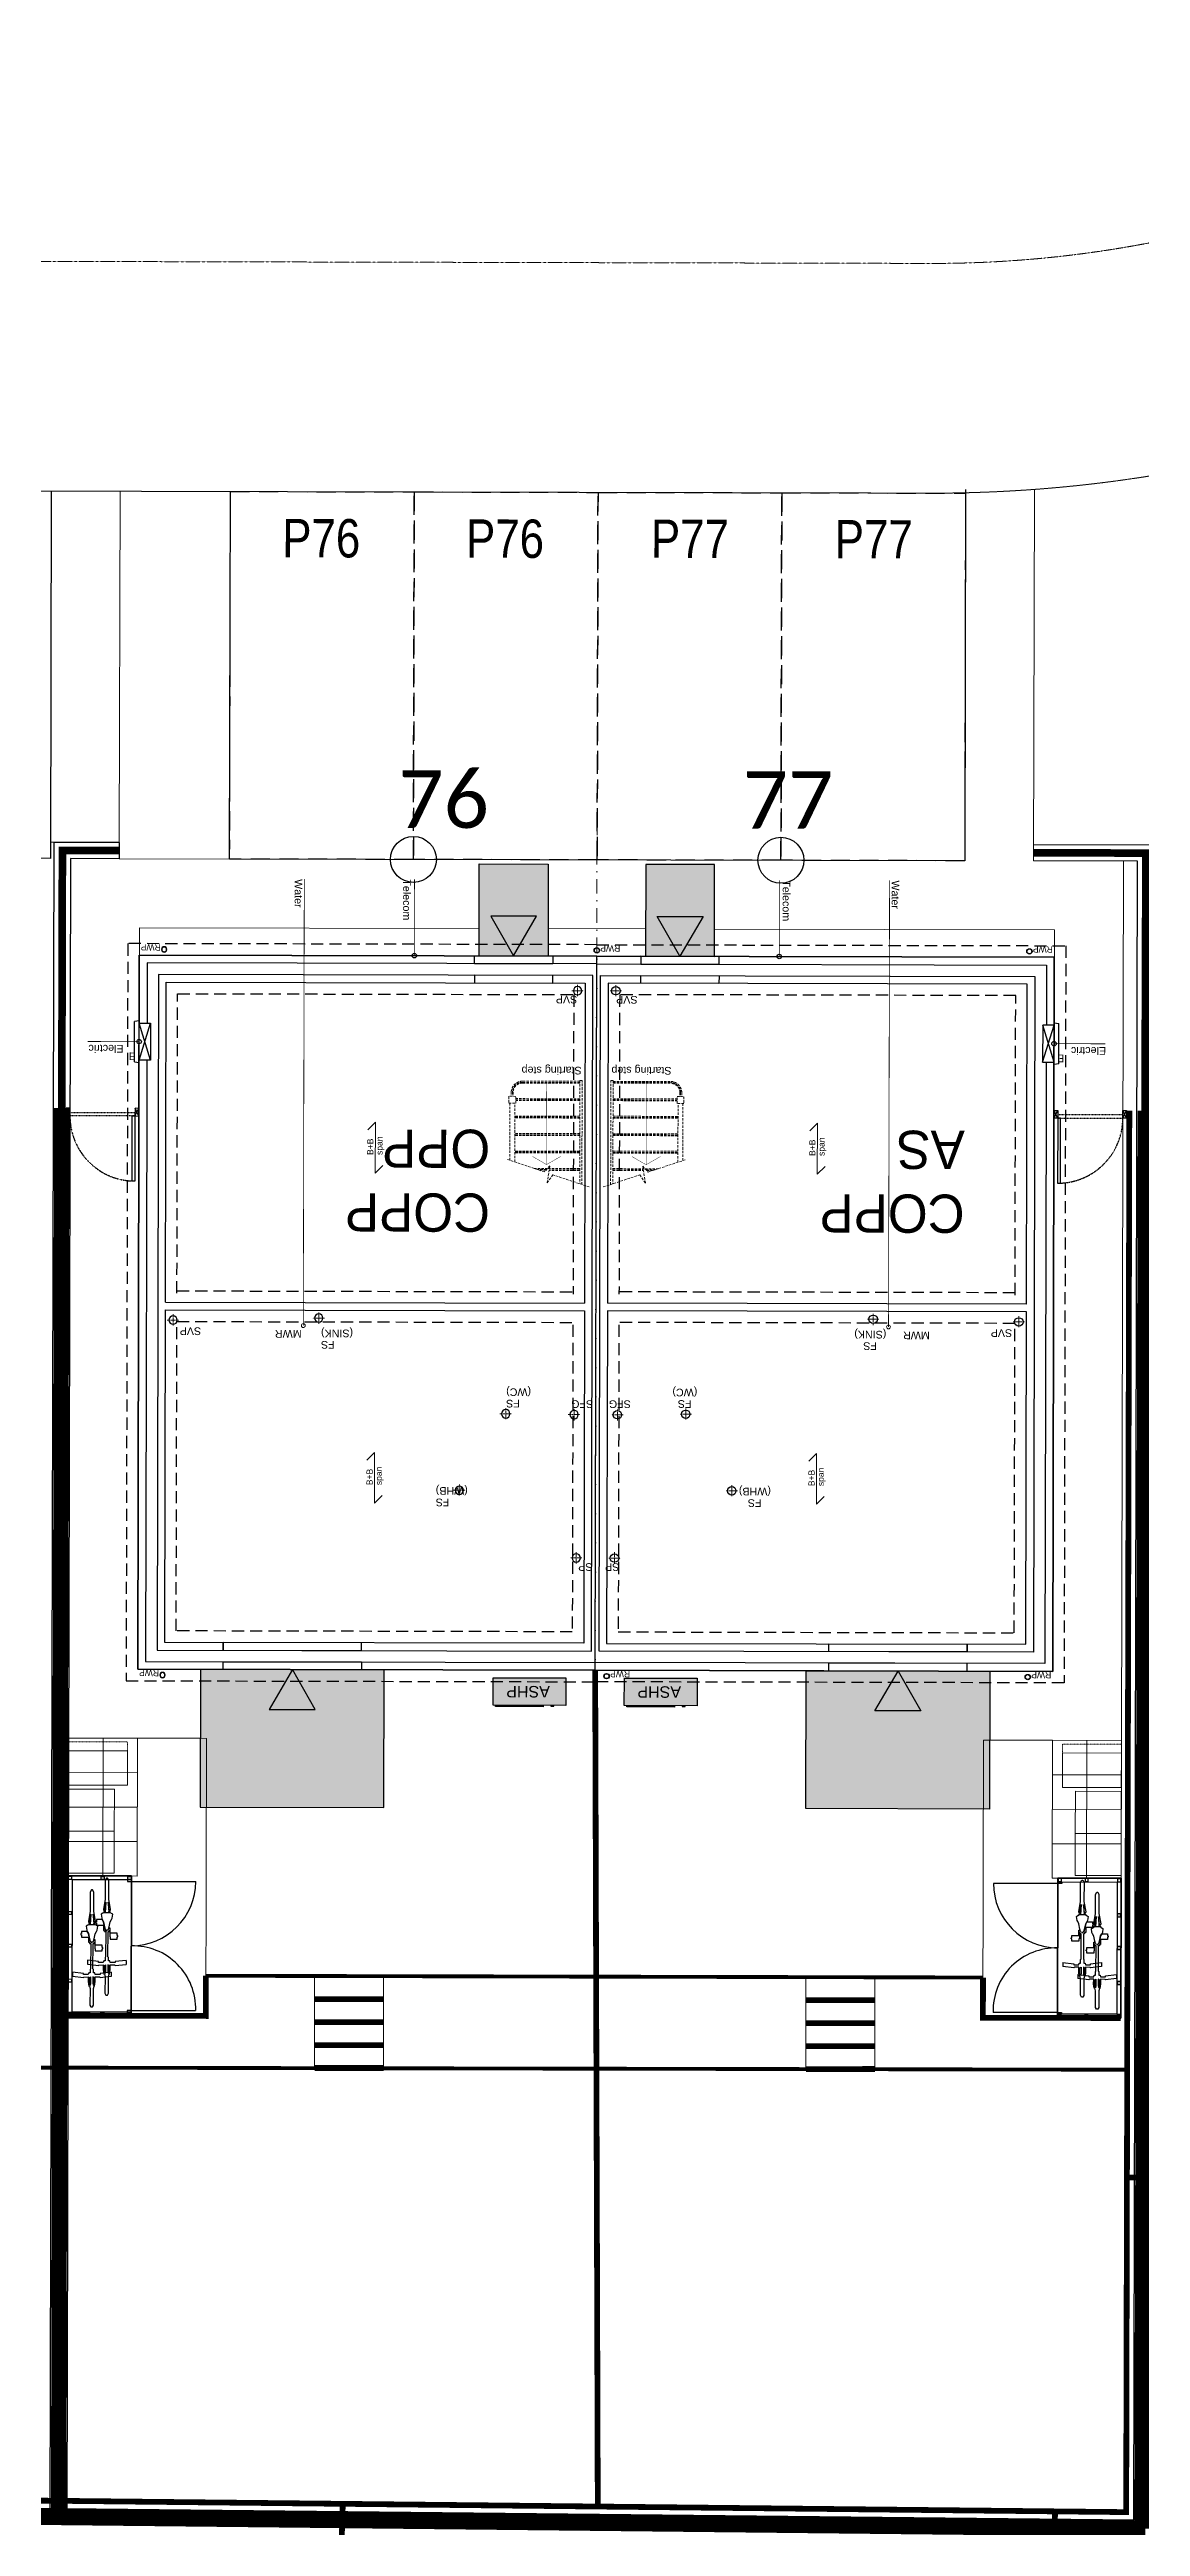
# Model space of a CAD drawing. Extents: x 287880777 to 288144713, y 62793326 to 63089570.
# Drawn here: x 288051753 to 288066000, y 62857032 to 62889380 of the extents above; entities that cross this region are included whole.
import ezdxf

# ---------------------------------------------------------------- set-up
doc = ezdxf.new("R2010")
doc.units = 0
doc.set_wipeout_variables(frame=1)
for name, pattern in [('CENTER', [2, 1.25, -0.25, 0.25, -0.25]), ('CENTER2', [28.575, 19.05, -3.175, 3.175, -3.175]), ('Dash', [6.35, 3.175, -3.175]), ('DASHDOT', [25.4, 12.7, -6.35, 0, -6.35]), ('DASHED', [1.4, 0.7, -0.7]), ('DASHED2', [0.375, 0.25, -0.125]), ('HIDDEN', [9.525, 6.35, -3.175])]:
    doc.linetypes.add(name, pattern=pattern)
doc.layers.get('0').update_dxf_attribs({"color": 252})
for name, color, linetype, lineweight in [('EXP - HIGHWAY CENTRELINE', 3, 'CENTER2', 18), ('EXP - PRIVATE CHANNEL', 3, 'DASHED2', 9), ('EXP - STEPS', 240, 'Continuous', 18), ('NAR BIN STORAGE', 2, 'Continuous', 0), ('NAR CBF', 34, 'FENCELINE2', 0), ('NAR M4(2)', 94, 'Continuous', 30), ('NAR PATHS', 3, 'Continuous', 0), ('Wain-Text', 2, 'Continuous', 25)]:
    doc.layers.add(name, color=color, linetype=linetype, lineweight=lineweight)
for name, color, linetype in [('NAR DETAIL', 2, 'Continuous'), ('NAR EXTERNAL WALLS', 2, 'Continuous'), ('NAR PARKING', 7, 'DASHED2'), ('NAR PATIO', 3, 'Continuous'), ('NAR PRIVATE DRIVE', 6, 'Continuous'), ('NAR PRIVATE PATH HATCH', 8, 'Continuous'), ('NAR ROLLOVERS', 76, 'DASHED'), ('NAR_SUBS_PLANS', 7, 'Continuous'), ('Wain-Centre Line', 10, 'Continuous'), ('Wain-Drainage Foul', 6, 'Continuous'), ('Wain-Drainage Foul Text', 2, 'Continuous'), ('Wain-Electrics', 3, 'Continuous'), ('Wain-Foundation acessories', 9, 'Continuous'), ('Wain-Foundation Line', 9, 'Continuous'), ('Wain-Meter box', 9, 'Continuous'), ('Wain-RWP', 9, 'Continuous'), ('Wain-Services Run (Electric)', 10, 'Continuous'), ('Wain-Services Run (Telecom)', 190, 'Continuous'), ('Wain-Stair 1', 2, 'Continuous'), ('Wain-Stair numbers', 9, 'Continuous'), ('Wain-Wall (External)', 4, 'Continuous')]:
    doc.layers.add(name, color=color, linetype=linetype)
for name, color, linetype, true_color in [('NAR DOOR OPENINGS', 140, 'Continuous', 0x00bfff), ('NAR EV CHARGING POINT', 3, 'Continuous', 0x00ff00), ('NAR HOUSE TYPE NAMES', 1, 'Continuous', 0xff0000), ('RL-Fittings', 252, 'Continuous', 0x8f8f8e), ('Wain-Services Run (Water', 145, 'Continuous', 0x3481b8)]:
    doc.layers.add(name, color=color, linetype=linetype, true_color=true_color)
for name, color, linetype, lineweight, true_color in [('NAR Retaining Wall', 222, 'Continuous', 13, 0xcc0099), ('Wain-Mains Water Riser', 152, 'Continuous', 25, 0x2776bb), ('Wain-Mains Water Riser Text', 152, 'Continuous', 25, 0x2776bb)]:
    doc.layers.add(name, color=color, linetype=linetype, lineweight=lineweight, true_color=true_color)
doc.styles.add('DD Arial Narrow', font='ARIALN.TTF', dxfattribs={"height": 100})
doc.styles.get("Standard").update_dxf_attribs({"font": 'arial.ttf'})
doc.styles.add('XREF - ARCHITECT LAYOUT$0$DD Arial Narrow', font='ARIALN.TTF', dxfattribs={"height": 100})
doc.linetypes.add('FENCELINE2', pattern='A,0.25,-0.1,[132,ltypeshp.shx,S=0.1,R=0,X=-0.1,Y=0],-0.1,1', length=1.45)

# ---------------------------------------------------------------- blocks, each defined once
blk = doc.blocks.new('Drainage Pipe')
at = {"linetype": 'CENTER', "lineweight": 13, "ltscale": 20}
for p, q in [((-41681, 78687), (-41831, 78687)), ((-41756, 78762), (-41756, 78612))]:
    blk.add_line(p, q, dxfattribs=at)
blk.add_circle((-41756, 78687), 55)
blk = doc.blocks.new('Span symbol - Beam & block')
at = {"linetype": 'Continuous', "lineweight": 13}
for p, q in [((-5442, 71890), (-5342, 71790)), ((-5342, 71790), (-6007, 71790)), ((-6007, 71790), (-5906, 71689))]:
    blk.add_line(p, q, dxfattribs=at)
at = {"insert": (-5770, 71896), "char_height": 80, "attachment_point": 1, "line_spacing_factor": 0.9}
blk.add_mtext('B+B\\Pspan', dxfattribs=at)
blk = doc.blocks.new('Stairs (Sub)')
at = {"layer": 'Wain-Stair 1', "linetype": 'HIDDEN', "lineweight": 9, "ltscale": 5}
for p, q in [((-29, 0), (-29, 1347)), ((0, 1357), (0, 0)), ((-942, 1042), (-942, 297)), ((-878, 1063), (-878, 297)), ((-450, 1149), (-621, 1149)), ((-464, 1164), (-575, 1164)), ((-472, 1173), (-548, 1173)), ((-29, 1173), (-428, 1173)), ((-29, 1164), (-426, 1164)), ((-29, 1149), (-424, 1149)), ((-29, 945), (-881, 945)), ((-29, 936), (-881, 936)), ((-29, 717), (-881, 717)), ((-29, 708), (-881, 708)), ((-29, 921), (-878, 921)), ((-29, 693), (-878, 693)), ((-29, 489), (-881, 489)), ((-29, 480), (-881, 480)), ((-29, 465), (-878, 465)), ((-955, 207), (-955, 297)), ((-955, 297), (-865, 297)), ((-865, 207), (-955, 207)), ((-926, 154), (-926, 207)), ((-910, 154), (-910, 207)), ((-902, 154), (-902, 207)), ((-865, 297), (-865, 207)), ((-29, 261), (-865, 261)), ((-29, 252), (-865, 252)), ((-29, 237), (-865, 237)), ((-29, 33), (-781, 33)), ((-29, 24), (-781, 24)), ((-29, 9), (-781, 9)), ((0, 0), (-29, 0))]:
    blk.add_line(p, q, dxfattribs=at)
at = {"layer": 'Wain-Stair 1', "linetype": 'HIDDEN', "lineweight": 9, "ltscale": 3}
blk.add_line((-424, 1149), (-450, 1149), dxfattribs=at)
at = {"layer": 'Wain-Stair 1', "linetype": 'HIDDEN', "lineweight": 9, "ltscale": 5, "elevation": 0}
blk.add_lwpolyline([(96, 1389), (-379, 1230), (-454, 1337), (-418, 1114), (-490, 1192), (-977, 1031)], dxfattribs=at)
at = {"layer": 'Wain-Stair 1', "linetype": 'HIDDEN', "lineweight": 9, "ltscale": 5}
for radius in [145, 130, 121]:
    blk.add_arc((-781, 154), radius, 180, 270, dxfattribs=at)
at = {"layer": 'Wain-Stair numbers', "const_width": 5}
for points in [[(-276, 990), (-276, 990), (-462, 1097), (-649, 990), (-649, 990)], [(-462, 1097), (-462, 24)]]:
    blk.add_lwpolyline(points, dxfattribs=at)
at = {"layer": 'Wain-Stair numbers', "insert": (-399, -81), "char_height": 100, "width": 1584.27, "attachment_point": 2, "line_spacing_factor": 0.9}
blk.add_mtext('Starting step ', dxfattribs=at)
blk = doc.blocks.new('RWP')
for radius in [35, 31.5]:
    blk.add_circle((35, 35), radius)
blk = doc.blocks.new('ASHP')
at = {"transparency": 33554457}
h = blk.add_hatch(color=256, dxfattribs=at)
h.dxf.hatch_style = 1
h.paths.add_polyline_path([(548853, -2506), (548853, -2866), (547903, -2866), (547903, -2506)])
at = {"flags": 128}
blk.add_lwpolyline([(548853, -2506), (548853, -2866), (547903, -2866), (547903, -2506)], close=True, dxfattribs=at)
for points in [[(548098, -2496), (548058, -2496), (548058, -2506), (548098, -2506)], [(548199, -2488), (548821, -2488), (548821, -2506), (548199, -2506)]]:
    blk.add_lwpolyline(points, close=True)
at = {"layer": 'Wain-Electrics', "lineweight": 0, "insert": (548112, -2609), "char_height": 150, "width": 2397.38, "attachment_point": 1, "line_spacing_factor": 0.9}
blk.add_mtext('\\A1;ASHP ', dxfattribs=at)
at = {"layer": 'Wain-Text', "lineweight": 0, "insert": (548112, -2609), "char_height": 150, "width": 2397.38, "attachment_point": 1, "line_spacing_factor": 0.9}
blk.add_mtext('\\A1;ASHP ', dxfattribs=at)
blk = doc.blocks.new('Wall mounted meter - Electric (Plan)')
blk.add_wipeout([(-7157, 85115), (-7157, 84635), (-7007, 84635), (-7007, 85115)])
for p, q in [((-7217, 85137), (-7157, 85147)), ((-7217, 85137), (-7217, 84613)), ((-7157, 85147), (-7157, 84603)), ((-7007, 85115), (-7157, 85115)), ((-7007, 84635), (-7007, 85115)), ((-7157, 84603), (-7217, 84613)), ((-7157, 84635), (-7007, 84635))]:
    blk.add_line(p, q)
at = {"color": 9}
for p, q in [((-7157, 85115), (-7007, 84635)), ((-7007, 85115), (-7157, 84635))]:
    blk.add_line(p, q, dxfattribs=at)
at = {"lineweight": 0, "insert": (-7368, 85117), "char_height": 100, "width": 133.81, "attachment_point": 1, "line_spacing_factor": 0.9}
blk.add_mtext('\\A1;\\pi78.42052,t378.42052;{\\fCalibri|b0|i0|c0|p34;E}', dxfattribs=at)
blk = doc.blocks.new('A$Cee92f38c')
at = {"layer": 'NAR M4(2)', "ltscale": 10, "transparency": 33554585}
h = blk.add_hatch(color=256, dxfattribs=at)
h.dxf.hatch_style = 1
h.paths.add_polyline_path([(0, 1.2), (0.9, 1.2), (0.9, 0), (0, 0)])
at = {"layer": 'NAR M4(2)', "ltscale": 0.25}
blk.add_lwpolyline([(0, 1.2), (0, 0), (0.9, 0), (0.9, 1.2)], close=True, dxfattribs=at)
blk = doc.blocks.new('A$C3d9247a0')
at = {"layer": 'NAR DOOR OPENINGS', "transparency": 33554610}
h = blk.add_hatch(color=256, dxfattribs=at)
h.dxf.hatch_style = 1
h.paths.add_polyline_path([(450, 1200), (150, 680), (750, 680)])
at = {"layer": 'NAR DOOR OPENINGS'}
blk.add_lwpolyline([(450, 1200), (150, 680), (750, 680)], close=True, dxfattribs=at)
at = {"layer": 'NAR M4(2)', "ltscale": 10, "transparency": 33554585, "xscale": -1000, "yscale": 1000, "zscale": 1000}
blk.add_blockref('A$Cee92f38c', (900, 0), dxfattribs=at)
blk = doc.blocks.new('A$C324e72f9')
at = {"layer": 'NAR DOOR OPENINGS', "transparency": 33554610}
h = blk.add_hatch(color=256, dxfattribs=at)
h.dxf.hatch_style = 1
h.paths.add_polyline_path([(1200, 0), (900, 520), (1500, 520)])
at = {"layer": 'NAR PRIVATE PATH HATCH', "transparency": 33554597}
h = blk.add_hatch(color=256, dxfattribs=at)
h.dxf.hatch_style = 1
h.paths.add_polyline_path([(2400, 0), (0, 0), (0, 1800), (2400, 1800)])
at = {"layer": 'NAR DOOR OPENINGS'}
blk.add_lwpolyline([(1200, 0), (900, 520), (1500, 520)], close=True, dxfattribs=at)
at = {"layer": 'NAR PATIO'}
blk.add_lwpolyline([(2400, 0), (0, 0), (0, 1800), (2400, 1800)], close=True, dxfattribs=at)
blk = doc.blocks.new('A$Cfbc31330')
at = {"layer": 'RL-Fittings', "ltscale": 0.859024}
for p, q in [((0.509, 0.339), (0.526, 0.364)), ((0.526, 0.364), (0.584, 0.356)), ((0.601, 0.431), (0.634, 0.431)), ((0.601, 0.347), (0.601, 0.431)), ((0.634, 0.439), (0.651, 0.439)), ((0.634, 0.431), (0.634, 0.439)), ((0.651, 0.439), (0.651, 0.431)), ((0.651, 0.431), (0.684, 0.431)), ((0.684, 0.431), (0.685, 0.331)), ((1.194, 0.561), (1.252, 0.561)), ((1.211, 0.402), (1.194, 0.561)), ((1.227, 0.402), (1.211, 0.402)), ((1.227, 0.331), (1.227, 0.402)), ((1.252, 0.561), (1.269, 0.402)), ((1.269, 0.402), (1.261, 0.394)), ((1.265, 0.398), (1.261, 0.331)), ((0, 0.288), (0.033, 0.305)), ((0, 0.272), (0, 0.288)), ((0.033, 0.255), (0, 0.272)), ((0.033, 0.305), (0.301, 0.305)), ((0.301, 0.255), (0.033, 0.255)), ((0.301, 0.305), (0.309, 0.305)), ((0.309, 0.255), (0.301, 0.255)), ((0.309, 0.305), (0.459, 0.331)), ((0.459, 0.23), (0.309, 0.255)), ((0.467, 0.314), (0.351, 0.297)), ((0.351, 0.297), (0.501, 0.306)), ((0.468, 0.247), (0.351, 0.264)), ((0.351, 0.264), (0.501, 0.255)), ((0.459, 0.331), (0.484, 0.322)), ((0.484, 0.239), (0.459, 0.23)), ((0.501, 0.306), (0.467, 0.314)), ((0.501, 0.255), (0.468, 0.247)), ((0.484, 0.322), (0.509, 0.331)), ((0.509, 0.23), (0.484, 0.239)), ((0.501, 0.322), (0.501, 0.239)), ((0.509, 0.331), (0.509, 0.339)), ((0.509, 0.222), (0.509, 0.23)), ((0.526, 0.197), (0.509, 0.222)), ((0.584, 0.205), (0.526, 0.197)), ((0.584, 0.356), (0.601, 0.347)), ((0.601, 0.214), (0.584, 0.205)), ((0.601, 0.347), (0.634, 0.331)), ((0.634, 0.331), (0.601, 0.347)), ((0.635, 0.231), (0.601, 0.214)), ((0.634, 0.331), (0.71, 0.314)), ((0.71, 0.314), (0.634, 0.331)), ((0.71, 0.247), (0.635, 0.231)), ((0.685, 0.331), (0.76, 0.331)), ((0.71, 0.314), (0.743, 0.306)), ((0.743, 0.306), (0.71, 0.314)), ((0.743, 0.256), (0.71, 0.247)), ((0.726, 0.247), (0.718, 0.247)), ((0.726, 0.231), (0.726, 0.247)), ((0.801, 0.231), (0.726, 0.231)), ((0.743, 0.306), (0.76, 0.289)), ((0.76, 0.289), (0.743, 0.306)), ((0.76, 0.272), (0.743, 0.256)), ((0.76, 0.331), (0.76, 0.314)), ((0.76, 0.314), (0.776, 0.314)), ((0.76, 0.289), (0.76, 0.281)), ((0.76, 0.281), (0.76, 0.289)), ((0.76, 0.247), (0.76, 0.239)), ((0.776, 0.247), (0.76, 0.247)), ((0.76, 0.239), (0.852, 0.239)), ((0.776, 0.314), (0.776, 0.297)), ((0.776, 0.297), (1.144, 0.298)), ((0.776, 0.264), (0.776, 0.247)), ((1.144, 0.264), (0.776, 0.264)), ((0.802, 0.13), (0.801, 0.231)), ((0.835, 0.13), (0.802, 0.13)), ((0.835, 0.122), (0.835, 0.13)), ((0.852, 0.122), (0.835, 0.122)), ((0.852, 0.239), (0.852, 0.231)), ((0.852, 0.231), (0.885, 0.231)), ((0.885, 0.131), (0.852, 0.13)), ((0.852, 0.13), (0.852, 0.122)), ((0.885, 0.231), (0.885, 0.131)), ((1.144, 0.298), (1.152, 0.306)), ((1.152, 0.256), (1.144, 0.264)), ((1.152, 0.306), (1.202, 0.306)), ((1.202, 0.256), (1.152, 0.256)), ((1.194, 0.001), (1.211, 0.16)), ((1.194, 0), (1.253, 0)), ((1.202, 0.323), (1.227, 0.331)), ((1.202, 0.306), (1.202, 0.323)), ((1.202, 0.239), (1.202, 0.256)), ((1.227, 0.231), (1.202, 0.239)), ((1.211, 0.16), (1.227, 0.16)), ((1.227, 0.16), (1.227, 0.231)), ((1.269, 0.16), (1.252, 0.001)), ((1.261, 0.331), (1.327, 0.331)), ((1.269, 0.314), (1.261, 0.298)), ((1.261, 0.298), (1.352, 0.298)), ((1.261, 0.264), (1.352, 0.264)), ((1.269, 0.248), (1.261, 0.264)), ((1.261, 0.231), (1.261, 0.168)), ((1.327, 0.231), (1.261, 0.231)), ((1.261, 0.168), (1.269, 0.16)), ((1.386, 0.315), (1.269, 0.314)), ((1.386, 0.248), (1.269, 0.248)), ((1.327, 0.331), (1.394, 0.323)), ((1.394, 0.239), (1.327, 0.231)), ((1.352, 0.298), (1.386, 0.306)), ((1.352, 0.264), (1.386, 0.256)), ((1.394, 0.323), (1.394, 0.315)), ((1.394, 0.315), (1.428, 0.306)), ((1.428, 0.256), (1.394, 0.248)), ((1.394, 0.248), (1.394, 0.239)), ((1.428, 0.306), (1.67, 0.306)), ((1.67, 0.256), (1.428, 0.256)), ((1.67, 0.306), (1.698, 0.292)), ((1.698, 0.271), (1.67, 0.256)), ((1.698, 0.292), (1.698, 0.271))]:
    blk.add_line(p, q, dxfattribs=at)

msp = doc.modelspace()

# ---------------------------------------------------------------- linework, layer by layer
at = {"layer": 'Defpoints'}
msp.add_lwpolyline([(288058879, 62868213), (288058900, 62877540)], dxfattribs=at)
at = {"layer": 'EXP - HIGHWAY CENTRELINE', "ltscale": 0.15, "flags": 128}
msp.add_lwpolyline([(288026489, 62886671), (288063259, 62886587, 0.12469), (288070405, 62888380), (288075035, 62890874)], format="xyb", dxfattribs=at)
at = {"layer": 'EXP - PRIVATE CHANNEL', "ltscale": 2.5, "flags": 128}
msp.add_lwpolyline([(288026484, 62883671), (288063252, 62883587, 0.12469), (288071827, 62885739), (288072719, 62886219)], format="xyb", dxfattribs=at)
at = {"layer": 'EXP - STEPS'}
for p, q in [((288055215, 62863019), (288055214, 62864219)), ((288056115, 62863019), (288056114, 62864219)), ((288061632, 62863005), (288061632, 62864205)), ((288062532, 62863006), (288062532, 62864206))]:
    msp.add_line(p, q, dxfattribs=at)
at = {"layer": 'EXP - STEPS', "const_width": 75}
for points in [[(288055215, 62863919), (288056115, 62863919)], [(288061632, 62863905), (288062532, 62863906)], [(288055215, 62863619), (288056115, 62863619)], [(288061632, 62863605), (288062532, 62863606)], [(288055215, 62863319), (288056115, 62863319)], [(288055215, 62863019), (288056115, 62863019)], [(288061632, 62863305), (288062532, 62863306)], [(288061632, 62863005), (288062532, 62863006)]]:
    msp.add_lwpolyline(points, dxfattribs=at)
at = {"layer": 'NAR BIN STORAGE', "linetype": 'Dash', "ltscale": 0.025}
for points in [[(288052771, 62867162), (288052771, 62867277), (288052001, 62867278), (288052001, 62867163)], [(288064981, 62867134), (288064981, 62867249), (288065751, 62867247), (288065751, 62867132)]]:
    msp.add_lwpolyline(points, dxfattribs=at)
at = {"layer": 'NAR BIN STORAGE'}
for points in [[(288052001, 62867163), (288052771, 62867162), (288052770, 62866712), (288052000, 62866713)], [(288065751, 62867132), (288064981, 62867134), (288064980, 62866684), (288065750, 62866682)], [(288052000, 62866663), (288052600, 62866662), (288052599, 62866112), (288051999, 62866113)], [(288065750, 62866632), (288065150, 62866634), (288065149, 62866084), (288065749, 62866082)], [(288051999, 62866113), (288052599, 62866112), (288052598, 62865562), (288051998, 62865563)], [(288065749, 62866082), (288065149, 62866084), (288065147, 62865534), (288065747, 62865532)]]:
    msp.add_lwpolyline(points, close=True, dxfattribs=at)
at = {"layer": 'NAR CBF', "ltscale": 1200, "transparency": 33554687, "const_width": 75}
for points in [[(288045913, 62857430), (288065814, 62857219), (288065855, 62875524)], [(288058879, 62868223), (288058913, 62857292)], [(288065824, 62861591), (288078210, 62861563)], [(288064646, 62850014), (288064886, 62857229)]]:
    msp.add_lwpolyline(points, dxfattribs=at)
at = {"layer": 'NAR CBF', "linetype": 'DASHED', "ltscale": 500, "transparency": 33554687, "const_width": 75}
for points in [[(288051993, 62863703), (288053793, 62863699), (288053794, 62864224)], [(288065743, 62863672), (288063943, 62863676), (288063944, 62864201)], [(288055361, 62850156), (288055583, 62857328)]]:
    msp.add_lwpolyline(points, dxfattribs=at)
at = {"layer": 'NAR DETAIL', "flags": 128}
for points in [[(288051970, 62875555), (288051969, 62875455), (288052019, 62875455), (288052020, 62875555)], [(288052869, 62875453), (288052868, 62874603), (288052830, 62874603), (288052831, 62875453)], [(288052870, 62875553), (288052869, 62875453), (288052919, 62875452), (288052920, 62875552)], [(288064920, 62875525), (288064920, 62875425), (288064870, 62875425), (288064870, 62875525)], [(288064920, 62875425), (288064918, 62874575), (288064956, 62874575), (288064958, 62875425)], [(288065820, 62875523), (288065820, 62875423), (288065770, 62875423), (288065770, 62875523)]]:
    msp.add_lwpolyline(points, close=True, dxfattribs=at)
for points in [[(288051969, 62875455), (288052020, 62875555)], [(288052019, 62875455), (288051970, 62875555)], [(288052869, 62875453), (288052920, 62875552)], [(288052919, 62875452), (288052870, 62875553)], [(288064870, 62875425), (288064920, 62875525)], [(288064920, 62875425), (288064870, 62875525)], [(288065770, 62875423), (288065820, 62875523)], [(288065820, 62875423), (288065770, 62875523)]]:
    msp.add_lwpolyline(points, dxfattribs=at)
at = {"layer": 'NAR DETAIL', "linetype": 'DASHED', "ltscale": 0.005, "flags": 128}
for points in [[(288052869, 62875453), (288052019, 62875455), (288052020, 62875499), (288052870, 62875497)], [(288064920, 62875425), (288065770, 62875423), (288065770, 62875467), (288064920, 62875469)]]:
    msp.add_lwpolyline(points, close=True, dxfattribs=at)
at = {"layer": 'NAR DETAIL', "ltscale": 0.5}
for points in [[(288051997, 62865528), (288052822, 62865527), (288052818, 62863702), (288051993, 62863703), (288051997, 62865528)], [(288065747, 62865497), (288064922, 62865499), (288064918, 62863674), (288065743, 62863672), (288065747, 62865497)]]:
    msp.add_lwpolyline(points, dxfattribs=at)
for points in [[(288052822, 62865527), (288051997, 62865528), (288051993, 62863703), (288052818, 62863702)], [(288064922, 62865499), (288065747, 62865497), (288065743, 62863672), (288064918, 62863674)]]:
    msp.add_lwpolyline(points, close=True, dxfattribs=at)
at = {"layer": 'NAR DETAIL', "linetype": 'DASHED', "ltscale": 0.2}
for centre, start, end in [((288052869, 62875453), 179.8698, 267.4499), ((288064920, 62875425), 272.2896, 359.8698)]:
    msp.add_arc(centre, 850, start, end, dxfattribs=at)
at = {"layer": 'NAR EV CHARGING POINT'}
for centre in [(288056505, 62878803), (288061305, 62878792)]:
    msp.add_circle(centre, 300, dxfattribs=at)
at = {"layer": 'NAR PARKING', "ltscale": 1000}
for points in [[(288054105, 62878808), (288054116, 62883608), (288056516, 62883603), (288056505, 62878803)], [(288056505, 62878803), (288056516, 62883603), (288058916, 62883597), (288058905, 62878797)], [(288058905, 62878797), (288058916, 62883597), (288061316, 62883592), (288061305, 62878792)], [(288061305, 62878792), (288061316, 62883592), (288063715, 62883586), (288063705, 62878786)]]:
    msp.add_lwpolyline(points, close=True, dxfattribs=at)
at = {"layer": 'NAR PATHS'}
for points in [[(288051764, 62879029), (288052664, 62879027), (288052675, 62883610)], [(288052664, 62878813), (288054105, 62878807)], [(288052002, 62867328), (288053722, 62867325)], [(288052452, 62867327), (288052447, 62865527)], [(288065301, 62867298), (288065297, 62865498)], [(288052900, 62866876), (288052000, 62866878)], [(288064850, 62866849), (288065750, 62866847)], [(288052899, 62866426), (288051999, 62866428)], [(288064849, 62866399), (288065749, 62866397)], [(288052898, 62865976), (288051998, 62865978)], [(288064848, 62865949), (288065748, 62865947)]]:
    msp.add_lwpolyline(points, dxfattribs=at)
for points in [[(288052002, 62867328), (288052902, 62867326), (288052897, 62865526), (288051997, 62865528)], [(288052902, 62867326), (288053802, 62867324), (288053793, 62863699), (288052818, 62863702), (288052822, 62865527), (288052897, 62865526)], [(288064851, 62867299), (288063952, 62867301), (288063943, 62863676), (288064918, 62863674), (288064922, 62865499), (288064847, 62865499)], [(288065751, 62867297), (288064851, 62867299), (288064847, 62865499), (288065747, 62865497)]]:
    msp.add_lwpolyline(points, close=True, dxfattribs=at)
at = {"layer": 'NAR PRIVATE DRIVE'}
for points in [[(288051775, 62883612), (288051764, 62878814), (288041264, 62878837), (288041275, 62883641)], [(288063716, 62883634), (288063705, 62878787), (288054105, 62878807), (288054116, 62883612)]]:
    msp.add_lwpolyline(points, dxfattribs=at)
at = {"layer": 'NAR Retaining Wall', "linetype": 'DASHED', "ltscale": 250, "const_width": 200}
for points in [[(288051871, 62857152), (288051913, 62875556)], [(288066021, 62857002), (288066063, 62875524)], [(288066063, 62857009), (288046113, 62857221)]]:
    msp.add_lwpolyline(points, dxfattribs=at)
at = {"layer": 'NAR ROLLOVERS', "ltscale": 500, "const_width": 50}
for points in [[(288063944, 62864201), (288053794, 62864224)], [(288065827, 62862997), (288025920, 62863074)]]:
    msp.add_lwpolyline(points, dxfattribs=at)
at = {"layer": 'NAR_SUBS_PLANS', "elevation": 0}
for points in [[(288057302, 62877544), (288058325, 62877542)], [(288060497, 62877537), (288059475, 62877539)], [(288055829, 62868220), (288054019, 62868224)], [(288061929, 62868206), (288063739, 62868202)]]:
    msp.add_lwpolyline(points, dxfattribs=at)
at = {"layer": 'RL-Fittings', "ltscale": 0.859024}
for p, q in [((288052822, 62865457), (288053665, 62865455)), ((288064922, 62865429), (288064080, 62865431)), ((288052818, 62863772), (288053661, 62863770)), ((288064918, 62863744), (288064076, 62863746))]:
    msp.add_line(p, q, dxfattribs=at)
at = {"layer": 'RL-Fittings', "ltscale": 0.859024, "flags": 128}
for points in [[(288052822, 62865457), (288052822, 62865527), (288051997, 62865528), (288051993, 62863703), (288052818, 62863702), (288052818, 62863752)], [(288052822, 62865477), (288052047, 62865478), (288052043, 62863753), (288052818, 62863752)], [(288064922, 62865429), (288064922, 62865499), (288065747, 62865497), (288065743, 62863672), (288064918, 62863674), (288064918, 62863724)], [(288064922, 62865449), (288065697, 62865447), (288065693, 62863722), (288064918, 62863724)]]:
    msp.add_lwpolyline(points, dxfattribs=at)
for points in [[(288052002, 62865523), (288052042, 62865523), (288052042, 62865483), (288052002, 62865483), (288052002, 62865523)], [(288052427, 62865522), (288052467, 62865522), (288052466, 62865482), (288052426, 62865482), (288052427, 62865522)], [(288052772, 62865477), (288052772, 62865457), (288052822, 62865457), (288052822, 62865477), (288052772, 62865477)], [(288052777, 62865522), (288052817, 62865522), (288052817, 62865482), (288052777, 62865482), (288052777, 62865522)], [(288064972, 62865449), (288064972, 62865429), (288064922, 62865429), (288064922, 62865449), (288064972, 62865449)], [(288064967, 62865494), (288064927, 62865494), (288064927, 62865454), (288064967, 62865454), (288064967, 62865494)], [(288065318, 62865493), (288065278, 62865493), (288065278, 62865453), (288065318, 62865453), (288065318, 62865493)], [(288065742, 62865492), (288065702, 62865492), (288065702, 62865452), (288065742, 62865452), (288065742, 62865492)], [(288052001, 62865065), (288052041, 62865065), (288052041, 62865025), (288052001, 62865025), (288052001, 62865065)], [(288065741, 62865034), (288065701, 62865034), (288065701, 62864994), (288065741, 62864994), (288065741, 62865034)], [(288052000, 62864637), (288052040, 62864637), (288052040, 62864597), (288052000, 62864597), (288052000, 62864637)], [(288065740, 62864606), (288065700, 62864606), (288065700, 62864566), (288065740, 62864566), (288065740, 62864606)], [(288051999, 62864182), (288052039, 62864181), (288052039, 62864141), (288051999, 62864142), (288051999, 62864182)], [(288065739, 62864150), (288065699, 62864150), (288065699, 62864110), (288065739, 62864110), (288065739, 62864150)], [(288051998, 62863748), (288052038, 62863748), (288052038, 62863708), (288051998, 62863708), (288051998, 62863748)], [(288052422, 62863748), (288052462, 62863747), (288052462, 62863707), (288052422, 62863708), (288052422, 62863748)], [(288052768, 62863772), (288052768, 62863752), (288052818, 62863752), (288052818, 62863772), (288052768, 62863772)], [(288052773, 62863747), (288052813, 62863747), (288052813, 62863707), (288052773, 62863707), (288052773, 62863747)], [(288064968, 62863744), (288064968, 62863724), (288064918, 62863724), (288064918, 62863744), (288064968, 62863744)], [(288064963, 62863719), (288064923, 62863719), (288064923, 62863679), (288064963, 62863679), (288064963, 62863719)], [(288065314, 62863718), (288065274, 62863718), (288065274, 62863678), (288065314, 62863678), (288065314, 62863718)], [(288065738, 62863717), (288065698, 62863717), (288065698, 62863677), (288065738, 62863677), (288065738, 62863717)]]:
    msp.add_lwpolyline(points, close=True, dxfattribs=at)
at = {"layer": 'RL-Fittings', "ltscale": 0.859024}
for centre, radius, start, end in [((288052816, 62865463), 849, 270.2734, 359.4661), ((288064928, 62865435), 849, 180.2734, 269.4661), ((288052841, 62863794), 821, 358.3283, 91.4112), ((288064896, 62863766), 821, 88.3283, 181.4112)]:
    msp.add_arc(centre, radius, start, end, dxfattribs=at)
at = {"layer": 'Wain-Centre Line', "linetype": 'DASHDOT', "lineweight": 15, "ltscale": 15}
msp.add_lwpolyline([(288058875, 62866543), (288058904, 62879363)], dxfattribs=at)
at = {"layer": 'Wain-Foundation Line', "linetype": 'HIDDEN', "ltscale": 25}
for p, q in [((288053417, 62873169), (288058590, 62873157)), ((288064362, 62873144), (288059190, 62873156)), ((288053416, 62872769), (288058589, 62872757)), ((288064361, 62872744), (288059189, 62872756))]:
    msp.add_line(p, q, dxfattribs=at)
for points in [[(288058900, 62877690), (288052775, 62877704), (288052753, 62868077), (288058878, 62868063)], [(288058900, 62877690), (288065025, 62877676), (288065003, 62868049), (288058878, 62868063)], [(288053417, 62873138), (288053426, 62877050), (288058599, 62877038), (288058590, 62873126)], [(288064362, 62873113), (288064371, 62877025), (288059199, 62877037), (288059190, 62873125)], [(288058589, 62872726), (288058580, 62868716), (288053407, 62868728), (288053416, 62872738)], [(288059189, 62872725), (288059180, 62868715), (288064352, 62868703), (288064361, 62872713)]]:
    msp.add_lwpolyline(points, dxfattribs=at)
at = {"layer": 'Wain-Mains Water Riser', "lineweight": 0}
for centre in [(288055067, 62872715), (288062710, 62872698)]:
    msp.add_circle(centre, 25, dxfattribs=at)
at = {"layer": 'Wain-Services Run (Electric)', "const_width": 10}
for points in [[(288052923, 62876424), (288052253, 62876425)], [(288064871, 62876397), (288065541, 62876395)]]:
    msp.add_lwpolyline(points, dxfattribs=at)
at = {"layer": 'Wain-Services Run (Telecom)', "const_width": 10}
for points in [[(288056517, 62877546), (288056519, 62878543)], [(288061283, 62877535), (288061285, 62878532)]]:
    msp.add_lwpolyline(points, dxfattribs=at)
at = {"layer": 'Wain-Services Run (Telecom)'}
for centre in [(288056517, 62877546), (288061283, 62877535)]:
    msp.add_circle(centre, 29, dxfattribs=at)
at = {"layer": 'Wain-Services Run (Water', "const_width": 10}
for points in [[(288055067, 62872715), (288055080, 62878546)], [(288062710, 62872698), (288062724, 62878529)]]:
    msp.add_lwpolyline(points, dxfattribs=at)
at = {"layer": 'Wain-Stair 1', "linetype": 'HIDDEN', "lineweight": 9, "ltscale": 5}
for p, q in [((288057753, 62875710), (288057752, 62875620)), ((288057843, 62875709), (288057753, 62875710)), ((288057783, 62875763), (288057783, 62875710)), ((288057798, 62875763), (288057798, 62875710)), ((288057807, 62875763), (288057807, 62875710)), ((288057842, 62875619), (288057843, 62875709)), ((288058679, 62875663), (288057842, 62875664)), ((288058679, 62875654), (288057842, 62875655)), ((288058679, 62875678), (288057843, 62875679)), ((288058680, 62875906), (288057928, 62875907)), ((288058680, 62875891), (288057928, 62875892)), ((288058679, 62875882), (288057928, 62875883)), ((288058680, 62875915), (288058677, 62874568)), ((288058709, 62875914), (288058680, 62875915)), ((288058705, 62874558), (288058709, 62875914)), ((288057752, 62875620), (288057842, 62875619)), ((288057764, 62874874), (288057765, 62875620)), ((288058678, 62875435), (288057826, 62875436)), ((288058678, 62875426), (288057826, 62875427)), ((288057828, 62874853), (288057829, 62875619)), ((288058679, 62875450), (288057829, 62875451)), ((288058678, 62875207), (288057826, 62875208)), ((288058678, 62875198), (288057826, 62875199)), ((288058678, 62875222), (288057828, 62875223)), ((288058677, 62874979), (288057825, 62874980)), ((288058677, 62874970), (288057825, 62874971)), ((288058677, 62874994), (288057828, 62874995)), ((288058256, 62874767), (288058085, 62874767)), ((288058242, 62874752), (288058131, 62874752)), ((288058234, 62874743), (288058158, 62874743)), ((288058677, 62874742), (288058278, 62874742)), ((288058677, 62874751), (288058280, 62874751)), ((288058677, 62874766), (288058282, 62874766))]:
    msp.add_line(p, q, dxfattribs=at)
at = {"layer": 'Wain-Stair 1', "linetype": 'HIDDEN', "lineweight": 9, "ltscale": 3}
msp.add_line((288058282, 62874766), (288058256, 62874767), dxfattribs=at)
at = {"layer": 'Wain-Stair 1', "linetype": 'HIDDEN', "lineweight": 9, "ltscale": 5, "elevation": 0}
msp.add_lwpolyline([(288058802, 62874526), (288058326, 62874685), (288058251, 62874579), (288058288, 62874801), (288058216, 62874723), (288057730, 62874886)], dxfattribs=at)
at = {"layer": 'Wain-Stair 1', "linetype": 'HIDDEN', "lineweight": 9, "ltscale": 5}
for radius in [145, 130, 121]:
    msp.add_arc((288057928, 62875762), radius, 89.8698, 179.8698, dxfattribs=at)
at = {"layer": 'Wain-Stair numbers', "const_width": 5}
for points in [[(288058244, 62874818), (288058246, 62875892)], [(288058430, 62874925), (288058430, 62874925), (288058244, 62874818), (288058058, 62874926), (288058058, 62874926)]]:
    msp.add_lwpolyline(points, dxfattribs=at)
at = {"layer": 'Wain-Wall (External)'}
for p, q in [((288053267, 62873019), (288058739, 62873007)), ((288053267, 62872919), (288058739, 62872907)), ((288064512, 62872994), (288059039, 62873006)), ((288064512, 62872894), (288059039, 62872906))]:
    msp.add_line(p, q, dxfattribs=at)
for points in [[(288058900, 62877540), (288052925, 62877554), (288052904, 62868226), (288058879, 62868213)], [(288058900, 62877438), (288053027, 62877451), (288053006, 62868329), (288058879, 62868315)], [(288058829, 62868465), (288058849, 62877288), (288053177, 62877301), (288053157, 62868478), (288058829, 62868465)], [(288058325, 62877542), (288058325, 62877439)], [(288058900, 62877540), (288064875, 62877527), (288064854, 62868199), (288058879, 62868213)], [(288058900, 62877438), (288064772, 62877424), (288064751, 62868302), (288058879, 62868315)], [(288058929, 62868465), (288058949, 62877288), (288064622, 62877275), (288064602, 62868452), (288058929, 62868465)], [(288053267, 62873019), (288053276, 62877201), (288058749, 62877188), (288058739, 62873007)], [(288064512, 62872994), (288064521, 62877175), (288059049, 62877187), (288059039, 62873006)], [(288058729, 62868566), (288053257, 62868578), (288053267, 62872919)], [(288058739, 62872907), (288058729, 62868566)], [(288059039, 62872906), (288059029, 62868565)], [(288059029, 62868565), (288064502, 62868553), (288064512, 62872894)], [(288054019, 62868476), (288054019, 62868576)], [(288055829, 62868472), (288055829, 62868572)], [(288061929, 62868458), (288061929, 62868558)], [(288063739, 62868454), (288063739, 62868554)], [(288061929, 62868206), (288061929, 62868308)]]:
    msp.add_lwpolyline(points, dxfattribs=at)
at = {"layer": 'Wain-Wall (External)', "elevation": 0}
for points in [[(288057302, 62877291), (288057301, 62877191)], [(288057302, 62877441), (288057302, 62877544)], [(288058325, 62877439), (288057302, 62877441)], [(288058324, 62877289), (288057302, 62877291)], [(288058324, 62877189), (288058324, 62877289)], [(288059474, 62877187), (288059474, 62877287)], [(288059474, 62877287), (288060497, 62877284)], [(288059475, 62877539), (288059475, 62877437)], [(288059475, 62877437), (288060497, 62877434)], [(288060497, 62877284), (288060496, 62877184)], [(288060497, 62877434), (288060497, 62877537)], [(288057301, 62877191), (288058324, 62877189)], [(288060496, 62877184), (288059474, 62877187)], [(288054019, 62868224), (288054019, 62868326)], [(288054019, 62868326), (288055829, 62868322)], [(288055829, 62868322), (288055829, 62868220)], [(288063739, 62868304), (288061929, 62868308)], [(288063739, 62868202), (288063739, 62868304)]]:
    msp.add_lwpolyline(points, dxfattribs=at)
for points in [[(288054019, 62868576), (288054019, 62868476), (288055829, 62868472), (288055829, 62868572)], [(288063739, 62868554), (288063739, 62868454), (288061929, 62868458), (288061929, 62868558)]]:
    msp.add_lwpolyline(points, close=True, dxfattribs=at)

# ---------------------------------------------------------------- block references
at = {"layer": 'NAR DETAIL', "rotation": 179.8697560971526}
for p in [(288606392, 62864003), (288608105, 62863999)]:
    msp.add_blockref('ASHP', p, dxfattribs=at)
at = {"layer": 'NAR EV CHARGING POINT', "ltscale": 0.5}
for p, xscale, yscale, zscale, rotation in [((288052560, 62865344), -900.0000000000001, 900.0000000000001, 900, 89.86975635943254), ((288052756, 62865500), -900.0000000000001, 900.0000000000001, 900, 89.86975635943254), ((288064989, 62865472), 899.9999999999998, 899.9999999999998, 899.9999999999998, 269.8697558348421), ((288065184, 62865315), 899.9999999999998, 899.9999999999998, 899.9999999999998, 269.8697558348421)]:
    msp.add_blockref('A$Cfbc31330', p, dxfattribs=dict(at, xscale=xscale, yscale=yscale, zscale=zscale, rotation=rotation))
at = {"layer": 'NAR M4(2)', "rotation": 179.8697560971526}
msp.add_blockref('A$C3d9247a0', (288058266, 62878742, 0), dxfattribs=at)
at = {"layer": 'NAR M4(2)', "xscale": -1, "rotation": 179.8697560971526}
msp.add_blockref('A$C3d9247a0', (288059539, 62878739, 0), dxfattribs=at)
at = {"layer": 'NAR PATIO', "xscale": -1, "rotation": 179.8697560971526}
msp.add_blockref('A$C324e72f9', (288053724, 62868225, 0), dxfattribs=at)
at = {"layer": 'NAR PATIO', "rotation": 179.8697560971526}
msp.add_blockref('A$C324e72f9', (288064034, 62868201, 0), dxfattribs=at)
at = {"layer": 'Wain-Drainage Foul', "lineweight": 0, "xscale": -1}
for p, rotation in [((288016714, 62798497), 359.8697560971527), ((288011431, 62794196), 359.8697560971527), ((288097203, 62951406), 179.8697560971526), ((288015776, 62792971), 359.8697560971527), ((288137195, 62829618), 89.86975609715257), ((288015170, 62791973), 359.8697560971527), ((287980040, 62911615), 269.8697560971526)]:
    msp.add_blockref('Drainage Pipe', p, dxfattribs=dict(at, rotation=rotation))
at = {"layer": 'Wain-Drainage Foul', "lineweight": 0}
for p, rotation in [((288100726, 62798306), 359.8697560971526), ((288020933, 62951579), 179.8697560971526), ((288105989, 62793981), 359.8697560971526), ((287980388, 62829974), 269.8697560971526), ((288101639, 62792776), 359.8697560971526), ((288102240, 62791775), 359.8697560971526), ((288137913, 62911256), 89.86975609715265)]:
    msp.add_blockref('Drainage Pipe', p, dxfattribs=dict(at, rotation=rotation))
at = {"layer": 'Wain-Foundation acessories'}
for p, rotation in [((288127810, 62880550), 89.86975606244968), ((288133583, 62880537), 89.86975606244968), ((288127801, 62876238), 89.86975609715265), ((288133573, 62876225), 89.86975609715265)]:
    msp.add_blockref('Span symbol - Beam & block', p, dxfattribs=dict(at, rotation=rotation))
at = {"layer": 'Wain-RWP', "xscale": -1, "rotation": 179.8697560971526}
for p in [(288053215, 62877663, 0), (288053193, 62868186)]:
    msp.add_blockref('RWP', p, dxfattribs=at)
at = {"layer": 'Wain-RWP', "rotation": 179.8697560971526}
for p in [(288058935, 62877650), (288064585, 62877637, 0), (288059063, 62868172), (288064563, 62868160)]:
    msp.add_blockref('RWP', p, dxfattribs=at)
at = {"layer": 'Wain-Wall (External)', "rotation": 179.8697560971526}
msp.add_blockref('Stairs (Sub)', (288059084, 62875914), dxfattribs=at)

# ---------------------------------------------------------------- texts
at = {"layer": 'NAR EV CHARGING POINT', "char_height": 750, "attachment_point": 1}
for s, insert in [('{\\fCalibri|b0|i0|c0|p34;76}', (288056307, 62879965, -101)), ('{\\fCalibri|b0|i0|c0|p34;77}', (288060805, 62879955, -101))]:
    msp.add_mtext_dynamic_manual_height_columns(s, width=3437.75, gutter_width=50000, heights=[0], dxfattribs=dict(at, insert=insert))
at = {"layer": 'NAR HOUSE TYPE NAMES', "char_height": 500, "attachment_point": 1, "rotation": 179.8698, "style": 'DD Arial Narrow'}
for s, insert in [('{\\fGill Sans MT|b0|i0|c0|p34;COPP\\POPP}', (288057505, 62873940, 0)), ('{\\fGill Sans MT|b0|i0|c0|p34;COPP\\PAS}', (288063703, 62873926, 0))]:
    msp.add_mtext_dynamic_manual_height_columns(s, width=2588.93, gutter_width=12.5, heights=[0], dxfattribs=dict(at, insert=insert))
at = {"layer": 'NAR PARKING', "char_height": 500, "attachment_point": 3, "rotation": 359.7932, "style": 'XREF - ARCHITECT LAYOUT$0$DD Arial Narrow'}
for s, insert in [('P76', (288055812, 62883247)), ('P76', (288058212, 62883241)), ('P77', (288060627, 62883239)), ('P77', (288063027, 62883233))]:
    msp.add_mtext_dynamic_manual_height_columns(s, width=1066.24, gutter_width=500, heights=[0], dxfattribs=dict(at, insert=insert))
at = {"layer": 'Wain-Drainage Foul Text', "char_height": 100, "rotation": 179.8698, "line_spacing_factor": 0.9}
for insert, attachment_point in [((288058365, 62876923, 0), 3), ((288059432, 62876920, 0), 1), ((288053453, 62872592, 0), 3), ((288064324, 62872567, 0), 1)]:
    msp.add_mtext('\\A1;{\\fArial|b0|i0|c0|p34;SVP}', dxfattribs=dict(at, insert=insert, attachment_point=attachment_point))
at = {"layer": 'Wain-Drainage Foul Text', "lineweight": 0, "char_height": 100, "rotation": 179.8698, "line_spacing_factor": 0.9}
for s, insert, attachment_point in [('\\A1;FS \\P(SINK)', (288055298, 62872554, 0), 6), ('\\A1;\\pi-79.87722;FS \\P\\pi-202.79673;(SINK)', (288062479, 62872537, 0), 4), ('\\A1;SP', (288058657, 62869563, 0), 6), ('\\A1;\\pi-87.00546;SP', (288059106, 62869562, 0), 4)]:
    msp.add_mtext(s, dxfattribs=dict(at, insert=insert, attachment_point=attachment_point))
at = {"layer": 'Wain-Mains Water Riser Text', "lineweight": 0, "char_height": 100, "rotation": 179.8698, "line_spacing_factor": 0.9}
for s, insert, attachment_point in [('\\pi-168.48568;MWR', (288054877, 62872556, 0), 1), ('MWR', (288062900, 62872538, 0), 3)]:
    msp.add_mtext(s, dxfattribs=dict(at, insert=insert, attachment_point=attachment_point))
at = {"layer": 'Wain-RWP', "char_height": 80, "rotation": 179.8698, "line_spacing_factor": 0.9}
for insert, attachment_point in [((288052944, 62877694, 0), 9), ((288059206, 62877680, 0), 7), ((288064856, 62877667, 0), 7), ((288052922, 62868217, 0), 9), ((288059335, 62868202, 0), 7), ((288064835, 62868190, 0), 7)]:
    msp.add_mtext('RWP', dxfattribs=dict(at, insert=insert, attachment_point=attachment_point))
at = {"layer": 'Wain-Services Run (Electric)'}
for p in [(288052720, 62876381, 0), (288065551, 62876352, 0)]:
    msp.add_text('Electric ', height=100, rotation=179.8698, dxfattribs=at).set_placement(p)
at = {"layer": 'Wain-Services Run (Telecom)'}
for p in [(288056370, 62878543), (288061328, 62878532)]:
    msp.add_text('Telecom', height=100, rotation=269.8698, dxfattribs=at).set_placement(p)
at = {"layer": 'Wain-Services Run (Water'}
for p in [(288054955, 62878546), (288062751, 62878529)]:
    msp.add_text('Water', height=100, rotation=269.8698, dxfattribs=at).set_placement(p)
at = {"layer": 'Wain-Stair numbers', "insert": (288058310, 62875996), "char_height": 100, "width": 1584.27, "attachment_point": 2, "rotation": 179.8698, "line_spacing_factor": 0.9}
msp.add_mtext('Starting step ', dxfattribs=at)
at = {"layer": 'Wain-Text', "char_height": 100, "rotation": 179.8698, "line_spacing_factor": 0.9}
for s, insert, attachment_point in [('\\A1;FS\\P(WC)', (288057716, 62871646), 3), ('\\A1;\\pi-79.87722;FS\\P\\pi-156.13915;(WC)', (288060057, 62871641), 1), ('\\A1;SFG', (288058565, 62871640, 0), 3), ('\\A1;\\pi-136.08458;SFG', (288059208, 62871639, 0), 1), ('\\A1;FS\\P(WHB)', (288056796, 62870356), 3), ('\\A1;\\pi-79.87722;FS\\P\\pi-202.72851;(WHB)', (288060971, 62870347), 1)]:
    msp.add_mtext(s, dxfattribs=dict(at, insert=insert, attachment_point=attachment_point))

# ---------------------------------------------------------------- next in the draw order: block references
at = {"layer": 'Wain-Meter box', "xscale": -1, "rotation": 179.8697560971526}
msp.add_blockref('Wall mounted meter - Electric (Plan)', (288060272, 62961282), dxfattribs=at)
at = {"layer": 'Wain-Meter box', "rotation": 179.8697560971526}
msp.add_blockref('Wall mounted meter - Electric (Plan)', (288057909, 62961288), dxfattribs=at)

# ---------------------------------------------------------------- next in the draw order: linework, layer by layer
at = {"layer": 'Defpoints'}
for points in [[(288058879, 62868213), (288052904, 62868226), (288052925, 62877554), (288058900, 62877540)], [(288058879, 62868213), (288064854, 62868199), (288064875, 62877527), (288058900, 62877540)]]:
    msp.add_lwpolyline(points, dxfattribs=at)
at = {"layer": 'NAR EXTERNAL WALLS'}
for points in [[(288064605, 62878997), (288066178, 62878994), (288066128, 62856901), (288046217, 62857112), (288045961, 62849399)], [(288051763, 62857153), (288051813, 62879029), (288052664, 62879026), (288052664, 62878813), (288052028, 62878815), (288051978, 62857151)], [(288041264, 62878837), (288040500, 62878839), (288040451, 62857388), (288065913, 62857118), (288065963, 62878779), (288064605, 62878784)]]:
    msp.add_lwpolyline(points, dxfattribs=at)
at = {"layer": 'NAR PATHS'}
for points in [[(288064032, 62867301), (288065751, 62867297), (288065778, 62878779), (288064605, 62878784), (288064616, 62883632)], [(288052907, 62869687), (288052927, 62877910), (288057364, 62877901), (288057364, 62877544), (288058264, 62877542), (288058264, 62877899), (288059537, 62877896), (288059536, 62877539), (288060436, 62877537), (288060437, 62877894), (288064876, 62877885), (288064854, 62868199)]]:
    msp.add_lwpolyline(points, dxfattribs=at)
at = {"layer": 'NAR Retaining Wall', "linetype": 'DASHED', "ltscale": 250, "const_width": 100}
for points in [[(288051913, 62875556), (288051921, 62878921), (288052664, 62878919)], [(288066060, 62875524), (288066071, 62878886), (288064605, 62878890)]]:
    msp.add_lwpolyline(points, dxfattribs=at)
at = {"layer": 'Wain-Services Run (Electric)'}
for centre in [(288052923, 62876424), (288064871, 62876397)]:
    msp.add_circle(centre, 29, dxfattribs=at)

doc.saveas('drawing.dxf')
